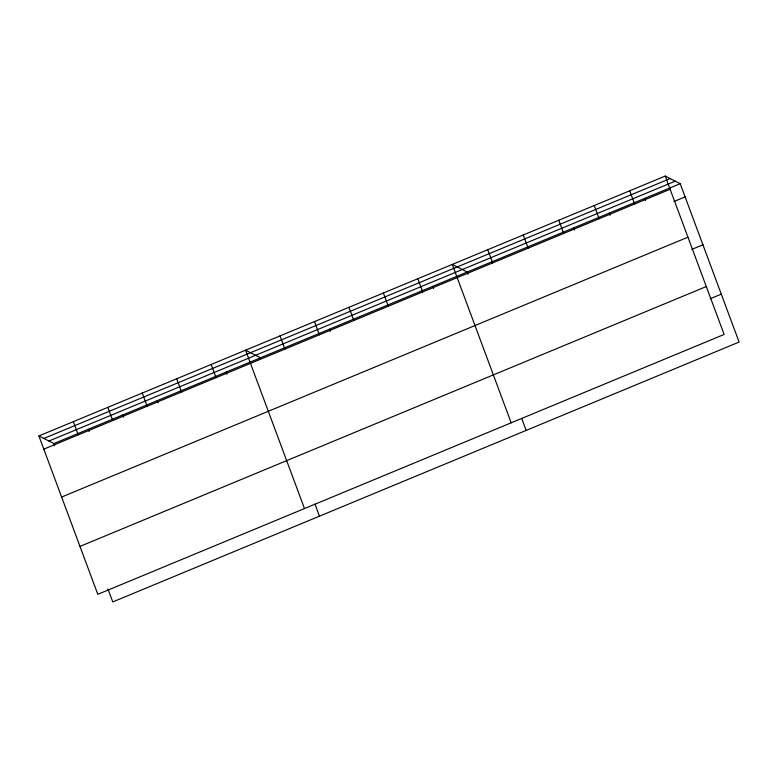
<?xml version="1.0" encoding="UTF-8"?>
<svg xmlns="http://www.w3.org/2000/svg" width="778" height="778" viewBox="0 0 778 778"><rect width="100%" height="100%" fill="white"/><g stroke="black" fill="none" stroke-linecap="round" stroke-linejoin="round"><path stroke-width="1.17" d="M665.219 176.071L724.124 334.452L97.804 594.324L38.9 435.943L665.219 176.071L680.196 183.676L739.1 342.057L112.781 601.929L107.918 588.868M43.84 438.452L670.159 178.58M48.936 441.038L675.255 181.167M38.9 435.943L53.877 443.548L680.196 183.676M43.811 449.139L670.13 189.268M674.02 201.483L685.107 196.883M61.627 497.054L687.947 237.183M691.837 249.388L702.923 244.788M79.988 546.409L706.307 286.537M710.188 298.752L721.284 294.152M260.562 357.792L245.585 350.188L304.49 508.569M644.709 198.409L645.526 200.607M629.733 190.795L634.644 203.992M609.213 213.133L610.03 215.331M594.236 205.518L599.148 218.725M573.726 227.857L574.543 230.055M558.75 220.252L563.651 233.449M523.254 234.975L528.165 248.172M487.767 249.699L492.669 262.896M468.064 274.235L467.247 272.037L452.271 264.423L511.175 422.804M521.698 418.438L526.152 430.419M432.801 286.323L433.618 288.531M417.825 278.719L422.736 291.915M383.379 293.014L388.29 306.211M348.933 307.3L353.834 320.507M329.454 329.211L330.28 331.409M314.477 321.596L319.388 334.793M280.031 335.892L284.942 349.089M315.012 504.193L319.466 516.174M226.116 372.088L226.933 374.286M211.139 364.474L216.051 377.68M176.694 378.769L181.605 391.966M157.224 400.67L158.041 402.868M142.248 393.065L147.149 406.262M122.768 414.966L123.595 417.164M107.792 407.351L112.703 420.558M88.322 429.252L89.139 431.459M73.346 421.647L78.257 434.844M53.877 443.548L54.693 445.745"/></g></svg>
